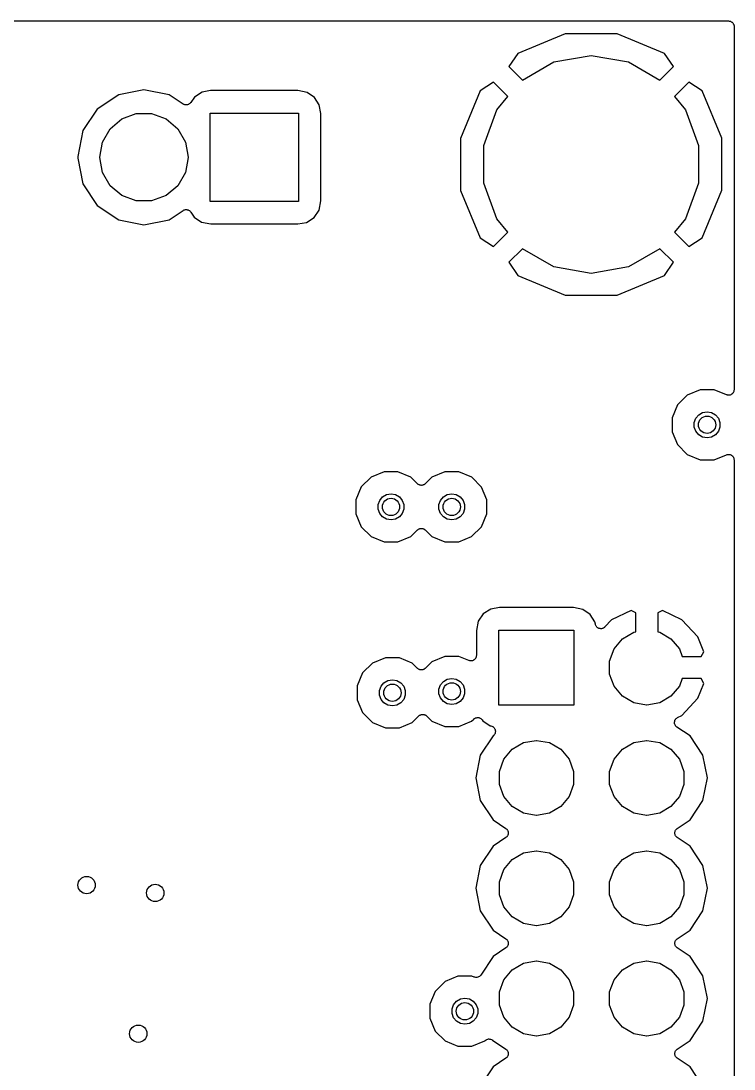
# Model space of a CAD drawing. Extents: x 10 to 287, y -200 to -10.
# Drawn here: x 163.08 to 179.5, y -61.69 to -37.56 of the extents above; entities that cross this region are included whole.
import ezdxf

# ---------------------------------------------------------------- set-up
doc = ezdxf.new("R2010")
doc.units = 0
doc.header["$MEASUREMENT"] = 0
doc.layers.add('BLACK', color=7, linetype='CONTINUOUS')

msp = doc.modelspace()

# ---------------------------------------------------------------- linework, layer by layer
at = {"layer": 'Black'}
for p, q in [((81.0255, -37.5615), (179.374, -37.5615)), ((179.374, -37.5615), (179.385, -37.5634)), ((179.385, -37.5634), (179.397, -37.5634)), ((179.397, -37.5634), (179.407, -37.5673)), ((179.407, -37.5673), (179.418, -37.5692)), ((179.418, -37.5692), (179.428, -37.5747)), ((179.428, -37.5747), (179.438, -37.5785)), ((179.438, -37.5785), (179.447, -37.5857)), ((179.447, -37.5857), (179.456, -37.5912)), ((179.456, -37.5912), (179.463, -37.5997)), ((179.463, -37.5997), (179.472, -37.6069)), ((179.472, -37.6069), (179.477, -37.6165)), ((179.477, -37.6165), (179.484, -37.625)), ((179.484, -37.625), (179.488, -37.6355)), ((179.488, -37.6355), (179.494, -37.6451)), ((179.494, -37.6451), (179.496, -37.656)), ((175.61, -37.8552), (174.519, -38.307)), ((176.807, -37.8546), (175.61, -37.8552)), ((177.901, -38.307), (176.807, -37.8546)), ((179.496, -37.656), (179.5, -37.6665)), ((179.5, -37.6665), (179.5, -37.6776)), ((179.5, -37.6776), (179.501, -37.6885)), ((179.501, -37.6885), (179.501, -46.0532)), ((174.519, -38.307), (174.317, -38.611)), ((175.351, -38.5047), (176.21, -38.3533)), ((176.21, -38.3533), (177.068, -38.5047)), ((178.103, -38.611), (177.901, -38.307)), ((174.317, -38.611), (174.628, -38.9224)), ((174.628, -38.9224), (175.351, -38.5047)), ((177.068, -38.5047), (177.792, -38.9224)), ((177.792, -38.9224), (178.103, -38.611)), ((173.957, -38.9702), (173.653, -39.1728)), ((174.291, -39.3042), (173.957, -38.9702)), ((178.462, -38.9702), (178.129, -39.3042)), ((178.766, -39.1728), (178.462, -38.9702)), ((165.328, -39.262), (164.834, -39.5918)), ((165.91, -39.1461), (165.328, -39.262)), ((166.492, -39.262), (165.91, -39.1461)), ((166.81, -39.4744), (166.492, -39.262)), ((167.073, -39.3128), (166.986, -39.4405)), ((167.247, -39.2011), (167.073, -39.3128)), ((167.446, -39.1636), (167.247, -39.2011)), ((169.453, -39.1636), (167.446, -39.1636)), ((169.667, -39.2069), (169.453, -39.1636)), ((169.837, -39.3229), (169.667, -39.2069)), ((169.949, -39.4965), (169.837, -39.3229)), ((173.653, -39.1728), (173.201, -40.2665)), ((174.036, -39.6084), (174.291, -39.3042)), ((178.129, -39.3042), (178.384, -39.6084)), ((179.218, -40.2636), (178.766, -39.1728)), ((166.82, -39.4786), (166.81, -39.4744)), ((166.828, -39.4845), (166.82, -39.4786)), ((166.84, -39.4875), (166.828, -39.4845)), ((166.851, -39.4922), (166.84, -39.4875)), ((166.861, -39.4929), (166.851, -39.4922)), ((166.871, -39.4955), (166.861, -39.4929)), ((166.883, -39.4943), (166.871, -39.4955)), ((166.895, -39.4951), (166.883, -39.4943)), ((166.905, -39.4922), (166.895, -39.4951)), ((166.915, -39.4911), (166.905, -39.4922)), ((166.926, -39.486), (166.915, -39.4911)), ((166.937, -39.4827), (166.926, -39.486)), ((166.945, -39.4766), (166.937, -39.4827)), ((166.955, -39.472), (166.945, -39.4766)), ((166.963, -39.4636), (166.955, -39.472)), ((166.973, -39.4567), (166.963, -39.4636)), ((166.978, -39.448), (166.973, -39.4567)), ((166.986, -39.4405), (166.978, -39.448)), ((169.986, -39.6958), (169.949, -39.4965)), ((164.834, -39.5918), (164.504, -40.0854)), ((165.132, -40.043), (165.402, -39.8162)), ((165.402, -39.8162), (165.734, -39.6956)), ((165.734, -39.6956), (166.086, -39.6956)), ((166.086, -39.6956), (166.418, -39.8162)), ((166.418, -39.8162), (166.688, -40.043)), ((167.434, -41.716), (167.434, -39.684)), ((167.434, -39.684), (169.466, -39.684)), ((169.466, -39.684), (169.466, -41.716)), ((169.986, -40.2413), (169.986, -39.6958)), ((173.738, -40.4276), (174.036, -39.6084)), ((178.384, -39.6084), (178.682, -40.4276)), ((164.955, -40.3486), (165.132, -40.043)), ((166.688, -40.043), (166.865, -40.3486)), ((164.504, -40.0854), (164.386, -40.6802)), ((169.986, -41.7033), (169.986, -40.2413)), ((173.201, -40.2665), (173.202, -41.4634)), ((179.219, -41.4606), (179.218, -40.2636)), ((164.894, -40.6961), (164.955, -40.3486)), ((166.865, -40.3486), (166.926, -40.6961)), ((173.738, -41.2994), (173.738, -40.4276)), ((178.682, -40.4276), (178.682, -41.2994)), ((164.386, -40.6802), (164.386, -40.7198)), ((164.386, -40.7198), (164.504, -41.3146)), ((164.894, -40.7039), (164.894, -40.6961)), ((164.955, -41.0514), (164.894, -40.7039)), ((166.926, -40.7039), (166.865, -41.0514)), ((166.926, -40.6961), (166.926, -40.7039)), ((165.132, -41.357), (164.955, -41.0514)), ((166.865, -41.0514), (166.688, -41.357)), ((164.504, -41.3146), (164.834, -41.8082)), ((165.402, -41.5838), (165.132, -41.357)), ((166.688, -41.357), (166.418, -41.5838)), ((173.202, -41.4634), (173.653, -42.5542)), ((174.036, -42.1186), (173.738, -41.2994)), ((178.682, -41.2994), (178.384, -42.1186)), ((178.766, -42.5542), (179.219, -41.4606)), ((165.734, -41.7044), (165.402, -41.5838)), ((166.086, -41.7044), (165.734, -41.7044)), ((166.418, -41.5838), (166.086, -41.7044)), ((169.466, -41.716), (167.434, -41.716)), ((169.943, -41.9175), (169.986, -41.7033)), ((164.834, -41.8082), (165.328, -42.138)), ((166.492, -42.138), (166.811, -41.9249)), ((166.811, -41.9249), (166.822, -41.92)), ((166.822, -41.92), (166.833, -41.9134)), ((166.833, -41.9134), (166.842, -41.9112)), ((166.842, -41.9112), (166.852, -41.9071)), ((166.852, -41.9071), (166.864, -41.9063)), ((166.864, -41.9063), (166.876, -41.9036)), ((166.876, -41.9036), (166.886, -41.9049)), ((166.886, -41.9049), (166.896, -41.9043)), ((166.896, -41.9043), (166.907, -41.9077)), ((166.907, -41.9077), (166.919, -41.9092)), ((166.919, -41.9092), (166.928, -41.9138)), ((166.928, -41.9138), (166.938, -41.9166)), ((166.938, -41.9166), (166.948, -41.9238)), ((166.948, -41.9238), (166.959, -41.9294)), ((166.959, -41.9294), (166.965, -41.9368)), ((166.965, -41.9368), (166.974, -41.9427)), ((166.974, -41.9427), (166.98, -41.9528)), ((166.98, -41.9528), (166.989, -41.9618)), ((166.989, -41.9618), (167.063, -42.0771)), ((169.827, -42.0872), (169.943, -41.9175)), ((165.328, -42.138), (165.91, -42.2539)), ((165.91, -42.2539), (166.492, -42.138)), ((167.063, -42.0771), (167.233, -42.1931)), ((167.233, -42.1931), (167.447, -42.2364)), ((169.454, -42.2364), (169.653, -42.1989)), ((169.653, -42.1989), (169.827, -42.0872)), ((174.291, -42.4229), (174.036, -42.1186)), ((178.384, -42.1186), (178.129, -42.4229)), ((167.447, -42.2364), (169.454, -42.2364)), ((173.957, -42.7568), (174.291, -42.4229)), ((178.129, -42.4229), (178.462, -42.7568)), ((173.653, -42.5542), (173.957, -42.7568)), ((178.462, -42.7568), (178.766, -42.5542)), ((174.628, -42.8047), (174.317, -43.116)), ((175.351, -43.2223), (174.628, -42.8047)), ((177.792, -42.8047), (177.068, -43.2223)), ((178.103, -43.116), (177.792, -42.8047)), ((174.317, -43.116), (174.519, -43.42)), ((177.901, -43.42), (178.103, -43.116)), ((174.519, -43.42), (175.613, -43.8724)), ((176.21, -43.3737), (175.351, -43.2223)), ((177.068, -43.2223), (176.21, -43.3737)), ((176.81, -43.8719), (177.901, -43.42)), ((175.613, -43.8724), (176.81, -43.8719)), ((178.72, -46.0521), (178.423, -46.1748)), ((179.041, -46.0524), (178.72, -46.0521)), ((179.326, -46.1705), (179.041, -46.0524)), ((179.495, -46.0885), (179.494, -46.0967)), ((179.498, -46.0808), (179.495, -46.0885)), ((179.499, -46.0669), (179.498, -46.0808)), ((179.501, -46.0532), (179.499, -46.0669)), ((178.423, -46.1748), (178.196, -46.4019)), ((179.339, -46.1735), (179.326, -46.1705)), ((179.352, -46.1783), (179.339, -46.1735)), ((179.361, -46.1783), (179.352, -46.1783)), ((179.369, -46.1801), (179.361, -46.1783)), ((179.383, -46.1783), (179.369, -46.1801)), ((179.397, -46.1783), (179.383, -46.1783)), ((179.404, -46.1755), (179.397, -46.1783)), ((179.413, -46.1744), (179.404, -46.1755)), ((179.425, -46.168), (179.413, -46.1744)), ((179.438, -46.1632), (179.425, -46.168)), ((179.444, -46.1579), (179.438, -46.1632)), ((179.452, -46.1541), (179.444, -46.1579)), ((179.461, -46.1438), (179.452, -46.1541)), ((179.472, -46.1349), (179.461, -46.1438)), ((179.476, -46.1277), (179.472, -46.1349)), ((179.482, -46.1216), (179.476, -46.1277)), ((179.487, -46.1087), (179.482, -46.1216)), ((179.494, -46.0967), (179.487, -46.1087)), ((178.196, -46.4019), (178.072, -46.6986)), ((178.777, -46.5773), (178.88, -46.5591)), ((178.88, -46.5591), (178.983, -46.5773)), ((178.072, -46.6986), (178.072, -47.02)), ((178.584, -46.8078), (178.619, -46.7096)), ((178.584, -46.9122), (178.584, -46.8078)), ((178.619, -46.7096), (178.687, -46.6295)), ((178.687, -46.6295), (178.777, -46.5773)), ((178.983, -46.5773), (179.073, -46.6295)), ((179.073, -46.6295), (179.141, -46.7096)), ((179.141, -46.7096), (179.176, -46.8078)), ((179.176, -46.8078), (179.176, -46.9122)), ((178.072, -47.02), (178.195, -47.3169)), ((178.619, -47.0104), (178.584, -46.9122)), ((178.687, -47.0905), (178.619, -47.0104)), ((179.141, -47.0104), (179.073, -47.0905)), ((179.176, -46.9122), (179.141, -47.0104)), ((178.777, -47.1427), (178.687, -47.0905)), ((178.88, -47.1609), (178.777, -47.1427)), ((178.983, -47.1427), (178.88, -47.1609)), ((179.073, -47.0905), (178.983, -47.1427)), ((178.195, -47.3169), (178.422, -47.5444)), ((179.361, -47.542), (179.369, -47.5402)), ((179.369, -47.5402), (179.383, -47.542)), ((178.422, -47.5444), (178.719, -47.6676)), ((178.719, -47.6676), (179.04, -47.6679)), ((179.04, -47.6679), (179.326, -47.5497)), ((179.326, -47.5497), (179.339, -47.5467)), ((179.339, -47.5467), (179.352, -47.542)), ((179.352, -47.542), (179.361, -47.542)), ((179.383, -47.542), (179.397, -47.542)), ((179.397, -47.542), (179.404, -47.5449)), ((179.404, -47.5449), (179.413, -47.546)), ((179.413, -47.546), (179.425, -47.5523)), ((179.425, -47.5523), (179.438, -47.5571)), ((179.438, -47.5571), (179.444, -47.5625)), ((179.444, -47.5625), (179.452, -47.5664)), ((179.452, -47.5664), (179.461, -47.5765)), ((179.461, -47.5765), (179.472, -47.5854)), ((179.472, -47.5854), (179.476, -47.5927)), ((179.476, -47.5927), (179.482, -47.5989)), ((179.482, -47.5989), (179.487, -47.6117)), ((179.487, -47.6117), (179.494, -47.6236)), ((179.494, -47.6236), (179.495, -47.6319)), ((179.495, -47.6319), (179.499, -47.6397)), ((179.499, -47.6397), (179.499, -47.6534)), ((179.499, -47.6534), (179.501, -47.667)), ((179.501, -47.667), (179.501, -107.903)), ((171.44, -47.9421), (171.143, -48.0648)), ((171.761, -47.9424), (171.44, -47.9421)), ((172.058, -48.0656), (171.761, -47.9424)), ((172.84, -47.9421), (172.543, -48.0648)), ((173.161, -47.9424), (172.84, -47.9421)), ((173.458, -48.0656), (173.161, -47.9424)), ((171.143, -48.0648), (170.916, -48.2919)), ((172.21, -48.2178), (172.058, -48.0656)), ((172.219, -48.2242), (172.21, -48.2178)), ((172.227, -48.2321), (172.219, -48.2242)), ((172.237, -48.2368), (172.227, -48.2321)), ((172.246, -48.2432), (172.237, -48.2368)), ((172.257, -48.246), (172.246, -48.2432)), ((172.267, -48.2507), (172.257, -48.246)), ((172.278, -48.2517), (172.267, -48.2507)), ((172.289, -48.2546), (172.278, -48.2517)), ((172.3, -48.2537), (172.289, -48.2546)), ((172.311, -48.2546), (172.3, -48.2537)), ((172.322, -48.2518), (172.311, -48.2546)), ((172.333, -48.2508), (172.322, -48.2518)), ((172.343, -48.2461), (172.333, -48.2508)), ((172.354, -48.2433), (172.343, -48.2461)), ((172.363, -48.2369), (172.354, -48.2433)), ((172.373, -48.2322), (172.363, -48.2369)), ((172.381, -48.2244), (172.373, -48.2322)), ((172.39, -48.218), (172.381, -48.2244)), ((172.543, -48.0648), (172.39, -48.218)), ((173.685, -48.2931), (173.458, -48.0656)), ((170.916, -48.2919), (170.792, -48.5886)), ((171.407, -48.5195), (171.497, -48.4673)), ((171.497, -48.4673), (171.6, -48.4491)), ((171.6, -48.4491), (171.703, -48.4673)), ((171.703, -48.4673), (171.793, -48.5195)), ((172.807, -48.5195), (172.897, -48.4673)), ((172.897, -48.4673), (173, -48.4491)), ((173, -48.4491), (173.103, -48.4673)), ((173.103, -48.4673), (173.193, -48.5195)), ((173.808, -48.59), (173.685, -48.2931)), ((170.792, -48.5886), (170.792, -48.91)), ((171.304, -48.6978), (171.339, -48.5996)), ((171.304, -48.8022), (171.304, -48.6978)), ((171.339, -48.5996), (171.407, -48.5195)), ((171.793, -48.5195), (171.861, -48.5996)), ((171.861, -48.5996), (171.896, -48.6978)), ((171.896, -48.6978), (171.896, -48.8022)), ((172.704, -48.6978), (172.739, -48.5996)), ((172.704, -48.8022), (172.704, -48.6978)), ((172.739, -48.5996), (172.807, -48.5195)), ((173.193, -48.5195), (173.261, -48.5996)), ((173.261, -48.5996), (173.296, -48.6978)), ((173.296, -48.6978), (173.296, -48.8022)), ((173.808, -48.9114), (173.808, -48.59)), ((170.792, -48.91), (170.915, -49.2069)), ((171.339, -48.9004), (171.304, -48.8022)), ((171.407, -48.9805), (171.339, -48.9004)), ((171.497, -49.0327), (171.407, -48.9805)), ((171.793, -48.9805), (171.703, -49.0327)), ((171.861, -48.9004), (171.793, -48.9805)), ((171.896, -48.8022), (171.861, -48.9004)), ((172.739, -48.9004), (172.704, -48.8022)), ((172.807, -48.9805), (172.739, -48.9004)), ((172.897, -49.0327), (172.807, -48.9805)), ((173.193, -48.9805), (173.103, -49.0327)), ((173.261, -48.9004), (173.193, -48.9805)), ((173.296, -48.8022), (173.261, -48.9004)), ((173.684, -49.2081), (173.808, -48.9114)), ((170.915, -49.2069), (171.142, -49.4344)), ((171.6, -49.0509), (171.497, -49.0327)), ((171.703, -49.0327), (171.6, -49.0509)), ((173, -49.0509), (172.897, -49.0327)), ((173.103, -49.0327), (173, -49.0509)), ((173.457, -49.4352), (173.684, -49.2081)), ((171.142, -49.4344), (171.439, -49.5576)), ((171.76, -49.5579), (172.057, -49.4352)), ((172.057, -49.4352), (172.21, -49.282)), ((172.21, -49.282), (172.219, -49.2756)), ((172.219, -49.2756), (172.227, -49.2678)), ((172.227, -49.2678), (172.237, -49.2631)), ((172.237, -49.2631), (172.246, -49.2567)), ((172.246, -49.2567), (172.257, -49.2539)), ((172.257, -49.2539), (172.267, -49.2492)), ((172.267, -49.2492), (172.278, -49.2482)), ((172.278, -49.2482), (172.289, -49.2454)), ((172.289, -49.2454), (172.3, -49.2463)), ((172.3, -49.2463), (172.311, -49.2454)), ((172.311, -49.2454), (172.322, -49.2483)), ((172.322, -49.2483), (172.333, -49.2492)), ((172.333, -49.2492), (172.343, -49.254)), ((172.343, -49.254), (172.354, -49.2568)), ((172.354, -49.2568), (172.363, -49.2632)), ((172.363, -49.2632), (172.373, -49.2679)), ((172.373, -49.2679), (172.381, -49.2758)), ((172.381, -49.2758), (172.39, -49.2822)), ((172.39, -49.2822), (172.542, -49.4344)), ((172.542, -49.4344), (172.839, -49.5576)), ((173.16, -49.5579), (173.457, -49.4352)), ((171.439, -49.5576), (171.76, -49.5579)), ((172.839, -49.5576), (173.16, -49.5579)), ((173.899, -51.1035), (173.725, -51.2152)), ((174.098, -51.066), (173.899, -51.1035)), ((175.801, -51.066), (174.098, -51.066)), ((176.015, -51.1093), (175.801, -51.066)), ((176.185, -51.2253), (176.015, -51.1093)), ((177.128, -51.1366), (176.678, -51.3475)), ((177.236, -51.1927), (177.128, -51.1366)), ((177.852, -51.1366), (177.744, -51.1927)), ((178.302, -51.3475), (177.852, -51.1366)), ((173.609, -51.3849), (173.566, -51.5991)), ((173.725, -51.2152), (173.609, -51.3849)), ((176.297, -51.3989), (176.185, -51.2253)), ((176.307, -51.4529), (176.297, -51.3989)), ((176.678, -51.3475), (176.525, -51.5151)), ((177.236, -51.6306), (177.236, -51.1927)), ((177.744, -51.1927), (177.744, -51.6306)), ((178.664, -51.7442), (178.302, -51.3475)), ((173.566, -51.5991), (173.566, -52.1702)), ((174.086, -53.3136), (174.086, -51.5864)), ((174.086, -51.5864), (175.814, -51.5864)), ((175.814, -51.5864), (175.814, -53.3136)), ((176.309, -51.4602), (176.307, -51.4529)), ((176.31, -51.4679), (176.309, -51.4602)), ((176.317, -51.4807), (176.31, -51.4679)), ((176.322, -51.4942), (176.317, -51.4807)), ((176.327, -51.5001), (176.322, -51.4942)), ((176.331, -51.5069), (176.327, -51.5001)), ((176.342, -51.5167), (176.331, -51.5069)), ((176.351, -51.5276), (176.342, -51.5167)), ((176.358, -51.5314), (176.351, -51.5276)), ((176.363, -51.5367), (176.358, -51.5314)), ((176.377, -51.5422), (176.363, -51.5367)), ((176.389, -51.5493), (176.377, -51.5422)), ((176.397, -51.5505), (176.389, -51.5493)), ((176.404, -51.5535), (176.397, -51.5505)), ((176.419, -51.5541), (176.404, -51.5535)), ((176.433, -51.5564), (176.419, -51.5541)), ((176.441, -51.555), (176.433, -51.5564)), ((176.448, -51.5553), (176.441, -51.555)), ((176.462, -51.5509), (176.448, -51.5553)), ((176.476, -51.5483), (176.462, -51.5509)), ((176.483, -51.5443), (176.476, -51.5483)), ((176.49, -51.542), (176.483, -51.5443)), ((176.502, -51.5331), (176.49, -51.542)), ((176.514, -51.5258), (176.502, -51.5331)), ((176.519, -51.5198), (176.514, -51.5258)), ((176.525, -51.5151), (176.519, -51.5198)), ((176.932, -51.7884), (177.191, -51.6385)), ((177.191, -51.6385), (177.236, -51.6306)), ((177.744, -51.6306), (177.789, -51.6385)), ((177.789, -51.6385), (178.048, -51.7884)), ((176.739, -52.0182), (176.932, -51.7884)), ((178.048, -51.7884), (178.241, -52.0182)), ((178.805, -52.0848), (178.664, -51.7442)), ((176.636, -52.3), (176.739, -52.0182)), ((178.241, -52.0182), (178.306, -52.196)), ((178.747, -52.196), (178.805, -52.0848)), ((171.175, -52.3462), (170.947, -52.5733)), ((171.472, -52.2235), (171.175, -52.3462)), ((171.793, -52.2238), (171.472, -52.2235)), ((172.09, -52.347), (171.793, -52.2238)), ((172.21, -52.4677), (172.09, -52.347)), ((172.543, -52.3148), (172.39, -52.4678)), ((172.84, -52.1921), (172.543, -52.3148)), ((173.161, -52.1924), (172.84, -52.1921)), ((173.39, -52.2875), (173.161, -52.1924)), ((173.404, -52.2905), (173.39, -52.2875)), ((173.417, -52.2952), (173.404, -52.2905)), ((173.425, -52.2952), (173.417, -52.2952)), ((173.433, -52.297), (173.425, -52.2952)), ((173.447, -52.2952), (173.433, -52.297)), ((173.461, -52.2952), (173.447, -52.2952)), ((173.469, -52.2924), (173.461, -52.2952)), ((173.477, -52.2913), (173.469, -52.2924)), ((173.489, -52.2849), (173.477, -52.2913)), ((173.502, -52.2802), (173.489, -52.2849)), ((173.509, -52.2748), (173.502, -52.2802)), ((173.516, -52.271), (173.509, -52.2748)), ((173.526, -52.2607), (173.516, -52.271)), ((173.536, -52.2518), (173.526, -52.2607)), ((173.54, -52.2446), (173.536, -52.2518)), ((173.546, -52.2385), (173.54, -52.2446)), ((173.551, -52.2257), (173.546, -52.2385)), ((173.558, -52.2136), (173.551, -52.2257)), ((173.56, -52.2054), (173.558, -52.2136)), ((173.563, -52.1978), (173.56, -52.2054)), ((173.564, -52.1839), (173.563, -52.1978)), ((173.566, -52.1702), (173.564, -52.1839)), ((176.636, -52.6), (176.636, -52.3)), ((178.306, -52.196), (178.747, -52.196)), ((170.947, -52.5733), (170.824, -52.87)), ((172.219, -52.4741), (172.21, -52.4677)), ((172.227, -52.4819), (172.219, -52.4741)), ((172.237, -52.4866), (172.227, -52.4819)), ((172.246, -52.493), (172.237, -52.4866)), ((172.257, -52.4959), (172.246, -52.493)), ((172.267, -52.5006), (172.257, -52.4959)), ((172.278, -52.5016), (172.267, -52.5006)), ((172.289, -52.5045), (172.278, -52.5016)), ((172.3, -52.5035), (172.289, -52.5045)), ((172.311, -52.5045), (172.3, -52.5035)), ((172.322, -52.5016), (172.311, -52.5045)), ((172.333, -52.5007), (172.322, -52.5016)), ((172.343, -52.496), (172.333, -52.5007)), ((172.354, -52.4931), (172.343, -52.496)), ((172.363, -52.4868), (172.354, -52.4931)), ((172.373, -52.4821), (172.363, -52.4868)), ((172.381, -52.4742), (172.373, -52.4821)), ((172.39, -52.4678), (172.381, -52.4742)), ((176.739, -52.8818), (176.636, -52.6)), ((171.371, -52.881), (171.438, -52.8009)), ((171.438, -52.8009), (171.529, -52.7487)), ((171.529, -52.7487), (171.632, -52.7305)), ((171.632, -52.7305), (171.735, -52.7487)), ((171.735, -52.7487), (171.825, -52.8009)), ((171.825, -52.8009), (171.892, -52.881)), ((172.704, -52.9478), (172.739, -52.8496)), ((172.739, -52.8496), (172.807, -52.7695)), ((172.807, -52.7695), (172.897, -52.7173)), ((172.897, -52.7173), (173, -52.6991)), ((173, -52.6991), (173.103, -52.7173)), ((173.103, -52.7173), (173.193, -52.7695)), ((173.193, -52.7695), (173.261, -52.8496)), ((173.261, -52.8496), (173.296, -52.9478)), ((178.306, -52.704), (178.241, -52.8818)), ((178.747, -52.704), (178.306, -52.704)), ((178.664, -53.1558), (178.805, -52.8152)), ((178.805, -52.8152), (178.747, -52.704)), ((170.824, -52.87), (170.824, -53.1914)), ((171.335, -52.9791), (171.371, -52.881)), ((171.335, -53.0836), (171.335, -52.9791)), ((171.371, -53.1818), (171.335, -53.0836)), ((171.892, -52.881), (171.928, -52.9791)), ((171.928, -53.0836), (171.892, -53.1818)), ((171.928, -52.9791), (171.928, -53.0836)), ((172.704, -53.0522), (172.704, -52.9478)), ((172.739, -53.1504), (172.704, -53.0522)), ((173.296, -53.0522), (173.261, -53.1504)), ((173.296, -52.9478), (173.296, -53.0522)), ((176.932, -53.1116), (176.739, -52.8818)), ((178.241, -52.8818), (178.048, -53.1116)), ((170.824, -53.1914), (170.946, -53.4883)), ((171.438, -53.2619), (171.371, -53.1818)), ((171.529, -53.3141), (171.438, -53.2619)), ((171.632, -53.3323), (171.529, -53.3141)), ((171.735, -53.3141), (171.632, -53.3323)), ((171.825, -53.2619), (171.735, -53.3141)), ((171.892, -53.1818), (171.825, -53.2619)), ((172.807, -53.2305), (172.739, -53.1504)), ((172.897, -53.2827), (172.807, -53.2305)), ((173, -53.3009), (172.897, -53.2827)), ((173.103, -53.2827), (173, -53.3009)), ((173.193, -53.2305), (173.103, -53.2827)), ((173.261, -53.1504), (173.193, -53.2305)), ((175.814, -53.3136), (174.086, -53.3136)), ((177.191, -53.2615), (176.932, -53.1116)), ((177.487, -53.3136), (177.191, -53.2615)), ((177.493, -53.3136), (177.487, -53.3136)), ((177.789, -53.2615), (177.493, -53.3136)), ((178.048, -53.1116), (177.789, -53.2615)), ((178.302, -53.5525), (178.664, -53.1558)), ((170.946, -53.4883), (171.173, -53.7157)), ((172.089, -53.7165), (172.242, -53.5635)), ((172.242, -53.5635), (172.251, -53.5572)), ((172.251, -53.5572), (172.259, -53.5493)), ((172.259, -53.5493), (172.269, -53.5446)), ((172.269, -53.5446), (172.278, -53.5383)), ((172.278, -53.5383), (172.289, -53.5354)), ((172.289, -53.5354), (172.299, -53.5307)), ((172.299, -53.5307), (172.31, -53.5298)), ((172.31, -53.5298), (172.321, -53.5269)), ((172.321, -53.5269), (172.332, -53.5279)), ((172.332, -53.5279), (172.343, -53.5269)), ((172.343, -53.5269), (172.353, -53.5298)), ((172.353, -53.5298), (172.365, -53.5308)), ((172.365, -53.5308), (172.375, -53.5355)), ((172.375, -53.5355), (172.385, -53.5384)), ((172.385, -53.5384), (172.394, -53.5448)), ((172.394, -53.5448), (172.404, -53.5495)), ((172.404, -53.5495), (172.412, -53.5573)), ((172.412, -53.5573), (172.421, -53.5637)), ((172.421, -53.5637), (172.542, -53.6844)), ((178.202, -53.5993), (178.302, -53.5525)), ((171.173, -53.7157), (171.47, -53.839)), ((171.792, -53.8392), (172.089, -53.7165)), ((172.542, -53.6844), (172.839, -53.8076)), ((172.839, -53.8076), (173.16, -53.8079)), ((173.16, -53.8079), (173.457, -53.6852)), ((173.457, -53.6852), (173.507, -53.6353)), ((173.507, -53.6353), (173.509, -53.6339)), ((173.509, -53.6339), (173.51, -53.6319)), ((173.51, -53.6319), (173.527, -53.6213)), ((173.527, -53.6213), (173.543, -53.61)), ((173.543, -53.61), (173.545, -53.6094)), ((173.545, -53.6094), (173.548, -53.608)), ((173.548, -53.608), (173.567, -53.6037)), ((173.567, -53.6037), (173.586, -53.5986)), ((173.586, -53.5986), (173.588, -53.5988)), ((173.588, -53.5988), (173.591, -53.5983)), ((173.591, -53.5983), (173.61, -53.6008)), ((173.61, -53.6008), (173.63, -53.6025)), ((173.63, -53.6025), (173.632, -53.6035)), ((173.632, -53.6035), (173.634, -53.6038)), ((173.634, -53.6038), (173.652, -53.6129)), ((173.652, -53.6129), (173.67, -53.6212)), ((173.67, -53.6212), (173.671, -53.6229)), ((173.671, -53.6229), (173.673, -53.624)), ((173.673, -53.624), (173.687, -53.6385)), ((173.687, -53.6385), (173.701, -53.6524)), ((173.701, -53.6524), (173.702, -53.6546)), ((173.702, -53.6546), (173.703, -53.6564)), ((173.703, -53.6564), (173.715, -53.6747)), ((173.715, -53.6747), (173.885, -53.7907)), ((173.885, -53.7907), (173.903, -53.7944)), ((173.903, -53.7944), (173.919, -53.8004)), ((173.919, -53.8004), (173.934, -53.805)), ((173.934, -53.805), (173.939, -53.8084)), ((173.939, -53.8084), (173.944, -53.8105)), ((173.944, -53.8105), (173.957, -53.8214)), ((178.129, -53.7035), (178.135, -53.6834)), ((178.129, -53.7048), (178.129, -53.7035)), ((178.129, -53.706), (178.129, -53.7048)), ((178.131, -53.7267), (178.129, -53.706)), ((178.133, -53.7474), (178.131, -53.7267)), ((178.134, -53.7486), (178.133, -53.7474)), ((178.134, -53.7499), (178.134, -53.7486)), ((178.143, -53.7685), (178.134, -53.7499)), ((178.135, -53.6834), (178.14, -53.6632)), ((178.14, -53.6621), (178.141, -53.6609)), ((178.14, -53.6632), (178.14, -53.6621)), ((178.141, -53.6609), (178.152, -53.6438)), ((178.152, -53.7874), (178.143, -53.7685)), ((178.152, -53.6438), (178.164, -53.6265)), ((178.153, -53.7883), (178.152, -53.7874)), ((178.153, -53.7894), (178.153, -53.7883)), ((178.168, -53.8038), (178.153, -53.7894)), ((178.164, -53.6265), (178.165, -53.6258)), ((178.165, -53.6258), (178.166, -53.6247)), ((178.166, -53.6247), (178.183, -53.6127)), ((178.183, -53.8185), (178.168, -53.8038)), ((178.183, -53.6127), (178.2, -53.6004)), ((178.2, -53.6004), (178.201, -53.6001)), ((178.201, -53.6001), (178.202, -53.5993)), ((171.47, -53.839), (171.792, -53.8392)), ((173.955, -54.0188), (173.656, -54.4661)), ((173.961, -54.0131), (173.955, -54.0188)), ((173.957, -53.8214), (173.97, -53.831)), ((173.973, -54.0029), (173.961, -54.0131)), ((173.97, -53.831), (173.973, -53.8359)), ((173.973, -53.8359), (173.977, -53.8397)), ((173.976, -53.998), (173.973, -54.0029)), ((173.981, -53.994), (173.976, -53.998)), ((173.977, -53.8397), (173.985, -53.8541)), ((173.988, -53.9793), (173.981, -53.994)), ((173.985, -53.8541), (173.994, -53.8677)), ((173.996, -53.9653), (173.988, -53.9793)), ((173.994, -53.8677), (173.996, -53.8734)), ((173.996, -53.8734), (173.999, -53.8785)), ((173.997, -53.9596), (173.996, -53.9653)), ((174, -53.9544), (173.997, -53.9596)), ((173.999, -53.8785), (174.001, -53.8946)), ((174.002, -53.9381), (174, -53.9544)), ((174.001, -53.8946), (174.005, -53.9106)), ((174.005, -53.9221), (174.002, -53.9381)), ((174.005, -53.9106), (174.004, -53.9163)), ((174.004, -53.9163), (174.005, -53.9221)), ((178.184, -53.819), (178.183, -53.8185)), ((178.185, -53.8199), (178.184, -53.819)), ((178.487, -54.0219), (178.185, -53.8199)), ((178.784, -54.4661), (178.487, -54.0219)), ((174.392, -54.3284), (174.651, -54.1785)), ((174.651, -54.1785), (174.947, -54.1264)), ((174.947, -54.1264), (174.953, -54.1264)), ((174.953, -54.1264), (175.249, -54.1785)), ((175.249, -54.1785), (175.508, -54.3284)), ((176.932, -54.3284), (177.191, -54.1785)), ((177.191, -54.1785), (177.487, -54.1264)), ((177.487, -54.1264), (177.493, -54.1264)), ((177.493, -54.1264), (177.789, -54.1785)), ((177.789, -54.1785), (178.048, -54.3284)), ((173.656, -54.4661), (173.552, -54.99)), ((174.199, -54.5582), (174.392, -54.3284)), ((175.508, -54.3284), (175.701, -54.5582)), ((176.739, -54.5582), (176.932, -54.3284)), ((178.048, -54.3284), (178.241, -54.5582)), ((178.888, -54.99), (178.784, -54.4661)), ((174.096, -54.84), (174.199, -54.5582)), ((175.701, -54.5582), (175.804, -54.84)), ((176.636, -54.84), (176.739, -54.5582)), ((178.241, -54.5582), (178.344, -54.84)), ((173.552, -54.99), (173.656, -55.5139)), ((174.096, -55.14), (174.096, -54.84)), ((175.804, -54.84), (175.804, -55.14)), ((176.636, -55.14), (176.636, -54.84)), ((178.344, -54.84), (178.344, -55.14)), ((178.784, -55.5139), (178.888, -54.99)), ((174.199, -55.4218), (174.096, -55.14)), ((175.804, -55.14), (175.701, -55.4218)), ((176.739, -55.4218), (176.636, -55.14)), ((178.344, -55.14), (178.241, -55.4218)), ((174.392, -55.6516), (174.199, -55.4218)), ((175.701, -55.4218), (175.508, -55.6516)), ((176.932, -55.6516), (176.739, -55.4218)), ((178.241, -55.4218), (178.048, -55.6516)), ((173.656, -55.5139), (173.953, -55.9581)), ((174.651, -55.8015), (174.392, -55.6516)), ((175.508, -55.6516), (175.249, -55.8015)), ((177.191, -55.8015), (176.932, -55.6516)), ((178.048, -55.6516), (177.789, -55.8015)), ((178.487, -55.9581), (178.784, -55.5139)), ((173.953, -55.9581), (174.246, -56.1544)), ((174.947, -55.8536), (174.651, -55.8015)), ((174.953, -55.8536), (174.947, -55.8536)), ((175.249, -55.8015), (174.953, -55.8536)), ((177.487, -55.8536), (177.191, -55.8015)), ((177.493, -55.8536), (177.487, -55.8536)), ((177.789, -55.8015), (177.493, -55.8536)), ((178.194, -56.1544), (178.487, -55.9581)), ((174.246, -56.1544), (174.256, -56.164)), ((174.256, -56.164), (174.267, -56.1722)), ((174.267, -56.1722), (174.272, -56.1791)), ((174.272, -56.1791), (174.278, -56.1849)), ((174.278, -56.1849), (174.284, -56.1973)), ((174.284, -56.1973), (174.292, -56.2089)), ((174.292, -56.2089), (174.294, -56.217)), ((174.294, -56.217), (174.298, -56.2245)), ((174.298, -56.2245), (174.299, -56.2382)), ((178.141, -56.2382), (178.142, -56.2245)), ((178.142, -56.2245), (178.146, -56.217)), ((178.146, -56.217), (178.148, -56.2089)), ((178.148, -56.2089), (178.156, -56.1973)), ((178.156, -56.1973), (178.162, -56.1849)), ((178.162, -56.1849), (178.168, -56.1791)), ((178.168, -56.1791), (178.173, -56.1722)), ((178.173, -56.1722), (178.184, -56.164)), ((178.184, -56.164), (178.194, -56.1544)), ((174.246, -56.3656), (173.953, -56.5619)), ((174.256, -56.356), (174.246, -56.3656)), ((174.267, -56.3478), (174.256, -56.356)), ((174.272, -56.3409), (174.267, -56.3478)), ((174.278, -56.3351), (174.272, -56.3409)), ((174.284, -56.3227), (174.278, -56.3351)), ((174.292, -56.3111), (174.284, -56.3227)), ((174.294, -56.303), (174.292, -56.3111)), ((174.298, -56.2955), (174.294, -56.303)), ((174.299, -56.2818), (174.298, -56.2955)), ((174.299, -56.2382), (174.302, -56.2517)), ((174.302, -56.2683), (174.299, -56.2818)), ((174.302, -56.2517), (174.302, -56.26)), ((174.302, -56.26), (174.302, -56.2683)), ((178.138, -56.2517), (178.141, -56.2382)), ((178.138, -56.26), (178.138, -56.2517)), ((178.138, -56.2683), (178.138, -56.26)), ((178.141, -56.2818), (178.138, -56.2683)), ((178.142, -56.2955), (178.141, -56.2818)), ((178.146, -56.303), (178.142, -56.2955)), ((178.148, -56.3111), (178.146, -56.303)), ((178.156, -56.3227), (178.148, -56.3111)), ((178.162, -56.3351), (178.156, -56.3227)), ((178.168, -56.3409), (178.162, -56.3351)), ((178.173, -56.3478), (178.168, -56.3409)), ((178.184, -56.356), (178.173, -56.3478)), ((178.194, -56.3656), (178.184, -56.356)), ((178.487, -56.5619), (178.194, -56.3656)), ((173.953, -56.5619), (173.656, -57.0061)), ((174.651, -56.7185), (174.947, -56.6664)), ((174.947, -56.6664), (174.953, -56.6664)), ((174.953, -56.6664), (175.249, -56.7185)), ((177.191, -56.7185), (177.487, -56.6664)), ((177.487, -56.6664), (177.493, -56.6664)), ((177.493, -56.6664), (177.789, -56.7185)), ((178.784, -57.0061), (178.487, -56.5619)), ((174.199, -57.0982), (174.392, -56.8684)), ((174.392, -56.8684), (174.651, -56.7185)), ((175.249, -56.7185), (175.508, -56.8684)), ((175.508, -56.8684), (175.701, -57.0982)), ((176.739, -57.0982), (176.932, -56.8684)), ((176.932, -56.8684), (177.191, -56.7185)), ((177.789, -56.7185), (178.048, -56.8684)), ((178.048, -56.8684), (178.241, -57.0982)), ((173.656, -57.0061), (173.552, -57.53)), ((174.096, -57.38), (174.199, -57.0982)), ((175.701, -57.0982), (175.804, -57.38)), ((176.636, -57.38), (176.739, -57.0982)), ((178.241, -57.0982), (178.344, -57.38)), ((178.888, -57.53), (178.784, -57.0061)), ((174.096, -57.68), (174.096, -57.38)), ((175.804, -57.38), (175.804, -57.68)), ((176.636, -57.68), (176.636, -57.38)), ((178.344, -57.38), (178.344, -57.68)), ((173.552, -57.53), (173.656, -58.0539)), ((178.784, -58.0539), (178.888, -57.53)), ((174.199, -57.9618), (174.096, -57.68)), ((175.804, -57.68), (175.701, -57.9618)), ((176.739, -57.9618), (176.636, -57.68)), ((178.344, -57.68), (178.241, -57.9618)), ((173.656, -58.0539), (173.953, -58.4981)), ((174.392, -58.1916), (174.199, -57.9618)), ((175.701, -57.9618), (175.508, -58.1916)), ((176.932, -58.1916), (176.739, -57.9618)), ((178.241, -57.9618), (178.048, -58.1916)), ((178.487, -58.4981), (178.784, -58.0539)), ((174.651, -58.3415), (174.392, -58.1916)), ((174.947, -58.3936), (174.651, -58.3415)), ((174.953, -58.3936), (174.947, -58.3936)), ((175.249, -58.3415), (174.953, -58.3936)), ((175.508, -58.1916), (175.249, -58.3415)), ((177.191, -58.3415), (176.932, -58.1916)), ((177.487, -58.3936), (177.191, -58.3415)), ((177.493, -58.3936), (177.487, -58.3936)), ((177.789, -58.3415), (177.493, -58.3936)), ((178.048, -58.1916), (177.789, -58.3415)), ((173.953, -58.4981), (174.246, -58.6944)), ((178.194, -58.6944), (178.487, -58.4981)), ((174.246, -58.6944), (174.256, -58.704)), ((174.256, -58.704), (174.267, -58.7122)), ((174.267, -58.7122), (174.272, -58.7191)), ((174.272, -58.8809), (174.267, -58.8878)), ((174.272, -58.7191), (174.278, -58.7249)), ((174.278, -58.8751), (174.272, -58.8809)), ((174.278, -58.7249), (174.284, -58.7373)), ((174.284, -58.8627), (174.278, -58.8751)), ((174.284, -58.7373), (174.292, -58.7489)), ((174.292, -58.8511), (174.284, -58.8627)), ((174.292, -58.7489), (174.294, -58.757)), ((174.294, -58.843), (174.292, -58.8511)), ((174.294, -58.757), (174.298, -58.7645)), ((174.298, -58.8355), (174.294, -58.843)), ((174.298, -58.7645), (174.299, -58.7782)), ((174.299, -58.8218), (174.298, -58.8355)), ((174.299, -58.7782), (174.302, -58.7917)), ((174.302, -58.8083), (174.299, -58.8218)), ((174.302, -58.7917), (174.302, -58.8)), ((174.302, -58.8), (174.302, -58.8083)), ((178.138, -58.7917), (178.141, -58.7782)), ((178.138, -58.8), (178.138, -58.7917)), ((178.138, -58.8083), (178.138, -58.8)), ((178.141, -58.8218), (178.138, -58.8083)), ((178.141, -58.7782), (178.142, -58.7645)), ((178.142, -58.8355), (178.141, -58.8218)), ((178.142, -58.7645), (178.146, -58.757)), ((178.146, -58.843), (178.142, -58.8355)), ((178.146, -58.757), (178.148, -58.7489)), ((178.148, -58.8511), (178.146, -58.843)), ((178.148, -58.7489), (178.156, -58.7373)), ((178.156, -58.8627), (178.148, -58.8511)), ((178.156, -58.7373), (178.162, -58.7249)), ((178.162, -58.8751), (178.156, -58.8627)), ((178.162, -58.7249), (178.168, -58.7191)), ((178.168, -58.8809), (178.162, -58.8751)), ((178.168, -58.7191), (178.173, -58.7122)), ((178.173, -58.8878), (178.168, -58.8809)), ((178.173, -58.7122), (178.184, -58.704)), ((178.184, -58.704), (178.194, -58.6944)), ((173.953, -59.1019), (173.667, -59.5294)), ((174.246, -58.9056), (173.953, -59.1019)), ((174.256, -58.896), (174.246, -58.9056)), ((174.267, -58.8878), (174.256, -58.896)), ((178.184, -58.896), (178.173, -58.8878)), ((178.194, -58.9056), (178.184, -58.896)), ((178.487, -59.1019), (178.194, -58.9056)), ((178.784, -59.5461), (178.487, -59.1019)), ((174.392, -59.4084), (174.651, -59.2585)), ((174.651, -59.2585), (174.947, -59.2064)), ((174.947, -59.2064), (174.953, -59.2064)), ((174.953, -59.2064), (175.249, -59.2585)), ((175.249, -59.2585), (175.508, -59.4084)), ((176.932, -59.4084), (177.191, -59.2585)), ((177.191, -59.2585), (177.487, -59.2064)), ((177.487, -59.2064), (177.493, -59.2064)), ((177.493, -59.2064), (177.789, -59.2585)), ((177.789, -59.2585), (178.048, -59.4084)), ((173.142, -59.5552), (172.845, -59.6779)), ((173.463, -59.5555), (173.142, -59.5552)), ((173.513, -59.5761), (173.463, -59.5555)), ((173.533, -59.5806), (173.513, -59.5761)), ((173.553, -59.5855), (173.533, -59.5806)), ((173.554, -59.5854), (173.553, -59.5855)), ((173.556, -59.5857), (173.554, -59.5854)), ((173.576, -59.583), (173.556, -59.5857)), ((173.597, -59.5807), (173.576, -59.583)), ((173.598, -59.5801), (173.597, -59.5807)), ((173.599, -59.58), (173.598, -59.5801)), ((173.618, -59.5704), (173.599, -59.58)), ((173.636, -59.5612), (173.618, -59.5704)), ((173.637, -59.5603), (173.636, -59.5612)), ((173.639, -59.5596), (173.637, -59.5603)), ((173.653, -59.5444), (173.639, -59.5596)), ((173.667, -59.5294), (173.653, -59.5444)), ((174.199, -59.6382), (174.392, -59.4084)), ((175.508, -59.4084), (175.701, -59.6382)), ((176.739, -59.6382), (176.932, -59.4084)), ((178.048, -59.4084), (178.241, -59.6382)), ((178.888, -60.07), (178.784, -59.5461)), ((172.845, -59.6779), (172.617, -59.905)), ((174.096, -59.92), (174.199, -59.6382)), ((175.701, -59.6382), (175.804, -59.92)), ((176.636, -59.92), (176.739, -59.6382)), ((178.241, -59.6382), (178.344, -59.92)), ((172.617, -59.905), (172.494, -60.2017)), ((173.108, -60.1326), (173.199, -60.0804)), ((173.199, -60.0804), (173.302, -60.0622)), ((173.302, -60.0622), (173.405, -60.0804)), ((173.405, -60.0804), (173.495, -60.1326)), ((174.096, -60.22), (174.096, -59.92)), ((175.804, -59.92), (175.804, -60.22)), ((176.636, -60.22), (176.636, -59.92)), ((178.344, -59.92), (178.344, -60.22)), ((178.784, -60.5939), (178.888, -60.07)), ((172.494, -60.2017), (172.494, -60.5231)), ((173.005, -60.3109), (173.041, -60.2127)), ((173.005, -60.4153), (173.005, -60.3109)), ((173.041, -60.2127), (173.108, -60.1326)), ((173.495, -60.1326), (173.562, -60.2127)), ((173.562, -60.2127), (173.598, -60.3109)), ((173.598, -60.3109), (173.598, -60.4153)), ((174.199, -60.5018), (174.096, -60.22)), ((175.804, -60.22), (175.701, -60.5018)), ((176.739, -60.5018), (176.636, -60.22)), ((178.344, -60.22), (178.241, -60.5018)), ((172.494, -60.5231), (172.617, -60.82)), ((173.041, -60.5135), (173.005, -60.4153)), ((173.108, -60.5936), (173.041, -60.5135)), ((173.562, -60.5135), (173.495, -60.5936)), ((173.598, -60.4153), (173.562, -60.5135)), ((174.392, -60.7316), (174.199, -60.5018)), ((175.701, -60.5018), (175.508, -60.7316)), ((176.932, -60.7316), (176.739, -60.5018)), ((178.241, -60.5018), (178.048, -60.7316)), ((173.199, -60.6458), (173.108, -60.5936)), ((173.302, -60.664), (173.199, -60.6458)), ((173.405, -60.6458), (173.302, -60.664)), ((173.495, -60.5936), (173.405, -60.6458)), ((174.651, -60.8815), (174.392, -60.7316)), ((175.508, -60.7316), (175.249, -60.8815)), ((177.191, -60.8815), (176.932, -60.7316)), ((178.048, -60.7316), (177.789, -60.8815)), ((178.487, -61.0381), (178.784, -60.5939)), ((172.617, -60.82), (172.844, -61.0475)), ((172.844, -61.0475), (173.14, -61.1707)), ((173.462, -61.171), (173.759, -61.0483)), ((173.759, -61.0483), (173.77, -61.0373)), ((173.77, -61.0373), (173.771, -61.0365)), ((173.771, -61.0354), (173.789, -61.0239)), ((173.771, -61.0365), (173.771, -61.0354)), ((173.789, -61.0239), (173.806, -61.012)), ((173.806, -61.012), (173.807, -61.0117)), ((173.807, -61.0117), (173.808, -61.0109)), ((173.808, -61.0109), (173.828, -61.006)), ((173.828, -61.006), (173.848, -61.0006)), ((173.848, -61.0006), (173.85, -61.0008)), ((173.85, -61.0008), (173.851, -61.0004)), ((173.851, -61.0004), (173.872, -61.0027)), ((173.872, -61.0027), (173.892, -61.0045)), ((173.892, -61.0045), (173.894, -61.0051)), ((173.894, -61.0051), (173.895, -61.0052)), ((173.895, -61.0052), (173.913, -61.0144)), ((173.913, -61.0144), (173.932, -61.0232)), ((173.932, -61.0232), (173.933, -61.0242)), ((173.933, -61.0242), (173.934, -61.0248)), ((173.934, -61.0248), (173.938, -61.0282)), ((173.938, -61.0282), (174.246, -61.2344)), ((174.947, -60.9336), (174.651, -60.8815)), ((174.953, -60.9336), (174.947, -60.9336)), ((175.249, -60.8815), (174.953, -60.9336)), ((177.487, -60.9336), (177.191, -60.8815)), ((177.493, -60.9336), (177.487, -60.9336)), ((177.789, -60.8815), (177.493, -60.9336)), ((178.194, -61.2344), (178.487, -61.0381)), ((173.14, -61.1707), (173.462, -61.171)), ((174.246, -61.2344), (174.256, -61.244)), ((174.256, -61.244), (174.267, -61.2522)), ((174.267, -61.2522), (174.272, -61.2591)), ((174.272, -61.2591), (174.278, -61.2649)), ((174.278, -61.2649), (174.284, -61.2773)), ((174.284, -61.2773), (174.292, -61.2889)), ((174.292, -61.2889), (174.294, -61.297)), ((178.146, -61.297), (178.148, -61.2889)), ((178.148, -61.2889), (178.156, -61.2773)), ((178.156, -61.2773), (178.162, -61.2649)), ((178.162, -61.2649), (178.168, -61.2591)), ((178.168, -61.2591), (178.173, -61.2522)), ((178.173, -61.2522), (178.184, -61.244)), ((178.184, -61.244), (178.194, -61.2344)), ((174.246, -61.4456), (173.953, -61.6419)), ((174.256, -61.436), (174.246, -61.4456)), ((174.267, -61.4278), (174.256, -61.436)), ((174.272, -61.4209), (174.267, -61.4278)), ((174.278, -61.4151), (174.272, -61.4209)), ((174.284, -61.4027), (174.278, -61.4151)), ((174.292, -61.3911), (174.284, -61.4027)), ((174.294, -61.383), (174.292, -61.3911)), ((174.294, -61.297), (174.298, -61.3045)), ((174.298, -61.3755), (174.294, -61.383)), ((174.298, -61.3045), (174.299, -61.3182)), ((174.299, -61.3618), (174.298, -61.3755)), ((174.299, -61.3182), (174.302, -61.3317)), ((174.302, -61.3483), (174.299, -61.3618)), ((174.302, -61.3317), (174.302, -61.34)), ((174.302, -61.34), (174.302, -61.3483)), ((178.138, -61.3317), (178.141, -61.3182)), ((178.138, -61.34), (178.138, -61.3317)), ((178.138, -61.3483), (178.138, -61.34)), ((178.141, -61.3618), (178.138, -61.3483)), ((178.141, -61.3182), (178.142, -61.3045)), ((178.142, -61.3755), (178.141, -61.3618)), ((178.142, -61.3045), (178.146, -61.297)), ((178.146, -61.383), (178.142, -61.3755)), ((178.148, -61.3911), (178.146, -61.383)), ((178.156, -61.4027), (178.148, -61.3911)), ((178.162, -61.4151), (178.156, -61.4027)), ((178.168, -61.4209), (178.162, -61.4151)), ((178.173, -61.4278), (178.168, -61.4209)), ((178.184, -61.436), (178.173, -61.4278)), ((178.194, -61.4456), (178.184, -61.436)), ((178.487, -61.6419), (178.194, -61.4456)), ((173.953, -61.6419), (173.656, -62.0861)), ((178.784, -62.0861), (178.487, -61.6419))]:
    msp.add_line(p, q, dxfattribs=at)
for centre in [(178.88, -46.86), (171.6, -48.75), (173, -48.75), (171.632, -53.0314), (173, -53), (164.59, -57.46), (166.17, -57.64), (173.302, -60.3631), (165.78, -60.88)]:
    msp.add_circle(centre, 0.1994, dxfattribs=at)

doc.saveas('drawing.dxf')
